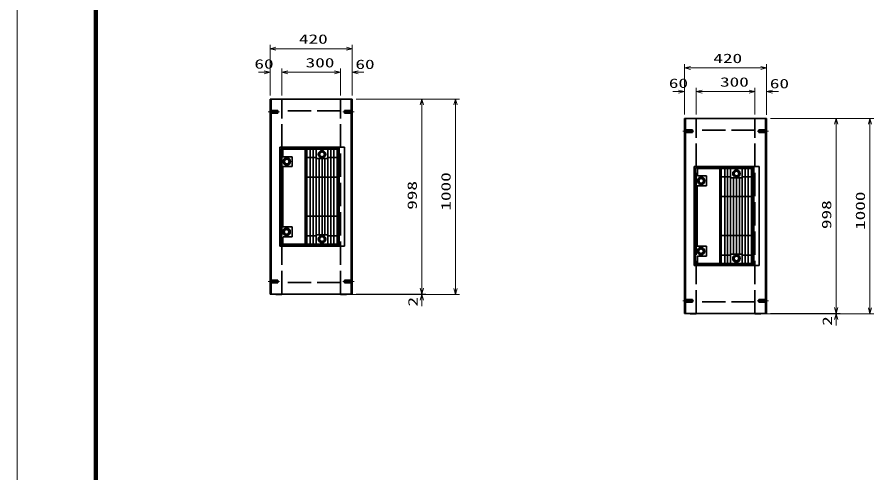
# Model space of a CAD drawing. Units: millimetres on the paper. Extents: x 20 to 861, y 20 to 614.
# Drawn here: x 20.1 to 239.2, y 317.1 to 433.8 of the extents above; entities that cross this region are included whole.
import ezdxf
from ezdxf.enums import TextEntityAlignment as Align

# ---------------------------------------------------------------- set-up
doc = ezdxf.new("R2010")
doc.units = ezdxf.units.MM
doc.linetypes.add('CHAIN', pattern=[18.5, 12, -1.5, 3.5, -1.5])
doc.linetypes.add('DASHED', pattern=[7.5, 6, -1.5])
for name, color, linetype, lineweight in [('D-BMK（構造物基準線）', 2, 'CHAIN', 18), ('D-STR-DIM（寸法）', 7, 'Continuous', 13), ('D-STR（構造物）', 1, 'Continuous', 35), ('D-TTL-LINE（区切線）', 1, 'Continuous', 35), ('D-TTL（外枠）', 2, 'Continuous', 140)]:
    doc.layers.add(name, color=color, linetype=linetype, lineweight=lineweight)
doc.styles.add('ＭＳ ゴシック', font='')
doc.styles.get('ＭＳ ゴシック').set_extended_font_data('MS Gothic')

# ---------------------------------------------------------------- blocks, each defined once
blk = doc.blocks.new('_Open30@@SfigorgFlag@@4')
at = {"color": 7, "linetype": 'Continuous', "lineweight": 13}
for p, q in [((-1, 0.2679), (0, 0)), ((0, 0), (-1, -0.2679)), ((0, 0), (-1, 0))]:
    blk.add_line(p, q, dxfattribs=at)

msp = doc.modelspace()

# ---------------------------------------------------------------- linework, layer by layer
at = {"layer": 'D-BMK（構造物基準線）'}
for p, q in [((84.341, 409.51), (87.191, 409.51)), ((106.265, 409.51), (103.416, 409.51)), ((190.335, 404.569), (193.184, 404.569)), ((212.259, 404.569), (209.409, 404.569)), ((84.341, 366.11), (87.191, 366.11)), ((106.265, 366.11), (103.416, 366.11)), ((190.335, 361.169), (193.184, 361.169)), ((212.259, 361.169), (209.409, 361.169))]:
    msp.add_line(p, q, dxfattribs=at)
at = {"layer": 'D-STR-DIM（寸法）'}
for p, q in [((84.803, 420.657), (84.803, 426.707)), ((86.303, 425.707), (104.303, 425.707)), ((105.803, 420.687), (105.803, 426.707)), ((190.797, 415.716), (190.797, 421.766)), ((192.297, 420.766), (210.297, 420.766)), ((211.797, 415.746), (211.797, 421.766)), ((83.303, 419.657), (81.803, 419.657)), ((84.803, 413.76), (84.803, 420.657)), ((87.803, 413.76), (87.803, 420.657)), ((87.803, 413.812), (87.803, 420.657)), ((89.303, 419.657), (101.303, 419.657)), ((89.303, 419.657), (90.803, 419.657)), ((101.303, 419.657), (99.803, 419.657)), ((102.803, 413.76), (102.803, 420.657)), ((102.803, 413.76), (102.803, 420.657)), ((105.803, 413.73), (105.803, 420.657)), ((107.303, 419.657), (108.803, 419.657)), ((189.297, 414.716), (187.797, 414.716)), ((190.797, 408.819), (190.797, 415.716)), ((193.797, 408.819), (193.797, 415.716)), ((193.797, 408.871), (193.797, 415.716)), ((195.297, 414.716), (207.297, 414.716)), ((195.297, 414.716), (196.797, 414.716)), ((207.297, 414.716), (205.797, 414.716)), ((208.797, 408.819), (208.797, 415.716)), ((208.797, 408.819), (208.797, 415.716)), ((211.797, 408.789), (211.797, 415.716)), ((213.297, 414.716), (214.797, 414.716)), ((106.803, 412.791), (124.592, 412.791)), ((124.592, 412.791), (133.232, 412.791)), ((123.592, 364.391), (123.592, 411.291)), ((132.232, 364.291), (132.232, 411.291)), ((212.797, 407.849), (230.586, 407.849)), ((230.586, 407.849), (239.226, 407.849)), ((229.586, 359.449), (229.586, 406.349)), ((238.226, 359.349), (238.226, 406.349)), ((123.592, 364.391), (123.592, 365.891)), ((105.553, 362.791), (124.592, 362.791)), ((106.803, 362.891), (124.592, 362.891)), ((106.803, 362.891), (124.592, 362.891)), ((122.155, 362.791), (133.232, 362.791)), ((123.592, 361.291), (123.592, 359.791)), ((229.586, 359.449), (229.586, 360.949)), ((211.547, 357.849), (230.586, 357.849)), ((212.797, 357.949), (230.586, 357.949)), ((212.797, 357.949), (230.586, 357.949)), ((228.149, 357.849), (239.226, 357.849)), ((229.586, 356.349), (229.586, 354.849))]:
    msp.add_line(p, q, dxfattribs=at)
at = {"layer": 'D-STR（構造物）'}
for p, q in [((84.803, 362.86), (84.803, 412.76)), ((105.803, 412.76), (84.803, 412.76)), ((85.053, 362.86), (85.053, 412.76)), ((105.553, 362.86), (105.553, 412.76)), ((105.803, 362.86), (105.803, 412.76)), ((84.803, 409.86), (86.803, 409.86)), ((86.803, 409.16), (86.803, 409.86)), ((105.803, 409.86), (103.803, 409.86)), ((103.803, 409.16), (103.803, 409.86)), ((84.803, 409.16), (86.803, 409.16)), ((105.803, 409.16), (103.803, 409.16)), ((190.797, 357.919), (190.797, 407.819)), ((211.797, 407.819), (190.797, 407.819)), ((191.047, 357.919), (191.047, 407.819)), ((211.547, 357.919), (211.547, 407.819)), ((211.797, 357.919), (211.797, 407.819)), ((190.797, 404.919), (192.797, 404.919)), ((190.797, 404.219), (192.797, 404.219)), ((192.797, 404.219), (192.797, 404.919)), ((211.797, 404.919), (209.797, 404.919)), ((209.797, 404.219), (209.797, 404.919)), ((211.797, 404.219), (209.797, 404.219)), ((87.303, 400.485), (87.303, 375.135)), ((103.303, 400.485), (87.303, 400.485)), ((87.603, 400.185), (87.603, 375.435)), ((93.803, 400.185), (87.603, 400.185)), ((88.083, 398.06), (88.083, 399.985)), ((93.803, 399.985), (88.083, 399.985)), ((93.803, 400.485), (93.803, 375.135)), ((103.853, 400.485), (93.803, 400.485)), ((94.103, 400.485), (94.103, 375.135)), ((102.053, 400.185), (94.103, 400.185)), ((94.203, 399.985), (94.203, 375.635)), ((101.953, 399.985), (94.203, 399.985)), ((95.078, 399.985), (95.078, 375.635)), ((95.828, 375.635), (95.828, 399.985)), ((96.578, 399.985), (96.578, 375.635)), ((97.386, 398.66), (97.732, 399.26)), ((97.732, 399.26), (98.425, 399.26)), ((98.425, 399.26), (98.771, 398.66)), ((99.578, 399.985), (99.578, 375.635)), ((100.328, 375.635), (100.328, 399.985)), ((101.078, 399.985), (101.078, 375.635)), ((101.953, 375.635), (101.953, 399.985)), ((102.053, 375.435), (102.053, 400.485)), ((102.353, 400.485), (102.353, 375.135)), ((102.503, 375.135), (102.503, 400.485)), ((103.853, 375.135), (103.853, 400.485)), ((90.433, 398.06), (88.083, 398.06)), ((88.727, 397.41), (88.381, 396.81)), ((88.381, 396.81), (88.727, 396.21)), ((89.42, 397.41), (88.727, 397.41)), ((89.766, 396.81), (89.42, 397.41)), ((89.42, 396.21), (89.766, 396.81)), ((90.433, 395.56), (90.433, 398.06)), ((94.203, 397.81), (96.578, 397.81)), ((96.578, 397.56), (99.578, 397.56)), ((97.328, 397.56), (97.328, 378.06)), ((97.732, 398.06), (97.386, 398.66)), ((98.425, 398.06), (97.732, 398.06)), ((98.078, 378.06), (98.078, 397.56)), ((98.771, 398.66), (98.425, 398.06)), ((98.828, 397.56), (98.828, 378.06)), ((99.578, 397.81), (101.953, 397.81)), ((88.028, 380.06), (88.028, 395.56)), ((88.028, 395.56), (90.433, 395.56)), ((88.727, 396.21), (89.42, 396.21)), ((193.297, 395.544), (193.297, 370.194)), ((209.297, 395.544), (193.297, 395.544)), ((193.597, 395.244), (193.597, 370.494)), ((199.797, 395.244), (193.597, 395.244)), ((194.077, 393.119), (194.077, 395.044)), ((199.797, 395.044), (194.077, 395.044)), ((199.797, 395.544), (199.797, 370.194)), ((209.847, 395.544), (199.797, 395.544)), ((200.097, 395.544), (200.097, 370.194)), ((208.047, 395.244), (200.097, 395.244)), ((200.197, 395.044), (200.197, 370.694)), ((207.947, 395.044), (200.197, 395.044)), ((201.072, 395.044), (201.072, 370.694)), ((201.822, 370.694), (201.822, 395.044)), ((202.572, 395.044), (202.572, 370.694)), ((205.572, 395.044), (205.572, 370.694)), ((206.322, 370.694), (206.322, 395.044)), ((207.072, 395.044), (207.072, 370.694)), ((207.947, 370.694), (207.947, 395.044)), ((208.047, 370.494), (208.047, 395.544)), ((208.347, 395.544), (208.347, 370.194)), ((208.497, 370.194), (208.497, 395.544)), ((209.847, 370.194), (209.847, 395.544)), ((101.953, 392.81), (94.203, 392.81)), ((196.427, 393.119), (194.077, 393.119)), ((194.72, 392.469), (194.374, 391.869)), ((195.413, 392.469), (194.72, 392.469)), ((195.76, 391.869), (195.413, 392.469)), ((196.427, 390.619), (196.427, 393.119)), ((200.197, 392.869), (202.572, 392.869)), ((202.572, 392.619), (205.572, 392.619)), ((203.322, 392.619), (203.322, 373.119)), ((203.379, 393.719), (203.725, 394.319)), ((203.725, 393.119), (203.379, 393.719)), ((203.725, 394.319), (204.418, 394.319)), ((204.418, 393.119), (203.725, 393.119)), ((204.072, 373.119), (204.072, 392.619)), ((204.418, 394.319), (204.765, 393.719)), ((204.765, 393.719), (204.418, 393.119)), ((204.822, 392.619), (204.822, 373.119)), ((205.572, 392.869), (207.947, 392.869)), ((194.022, 375.119), (194.022, 390.619)), ((194.022, 390.619), (196.427, 390.619)), ((194.374, 391.869), (194.72, 391.269)), ((194.72, 391.269), (195.413, 391.269)), ((195.413, 391.269), (195.76, 391.869)), ((207.947, 387.869), (200.197, 387.869)), ((101.953, 382.81), (94.203, 382.81)), ((90.433, 380.06), (88.028, 380.06)), ((88.672, 379.41), (88.326, 378.81)), ((89.365, 379.41), (88.672, 379.41)), ((89.711, 378.81), (89.365, 379.41)), ((90.433, 377.56), (90.433, 380.06)), ((88.083, 375.635), (88.083, 377.56)), ((88.083, 377.56), (90.433, 377.56)), ((88.326, 378.81), (88.672, 378.21)), ((88.672, 378.21), (89.365, 378.21)), ((89.365, 378.21), (89.711, 378.81)), ((96.578, 377.81), (94.203, 377.81)), ((99.578, 378.06), (96.578, 378.06)), ((97.732, 377.56), (97.386, 376.96)), ((97.386, 376.96), (97.732, 376.36)), ((98.425, 377.56), (97.732, 377.56)), ((98.771, 376.96), (98.425, 377.56)), ((98.425, 376.36), (98.771, 376.96)), ((101.953, 377.81), (99.578, 377.81)), ((207.947, 377.869), (200.197, 377.869)), ((87.303, 375.135), (103.303, 375.135)), ((87.603, 375.435), (93.803, 375.435)), ((88.083, 375.635), (93.803, 375.635)), ((93.803, 375.135), (103.853, 375.135)), ((102.053, 375.435), (94.103, 375.435)), ((94.203, 375.635), (101.953, 375.635)), ((97.732, 376.36), (98.425, 376.36)), ((196.427, 375.119), (194.022, 375.119)), ((196.427, 372.619), (196.427, 375.119)), ((194.077, 370.694), (194.077, 372.619)), ((194.077, 372.619), (196.427, 372.619)), ((194.665, 374.469), (194.319, 373.869)), ((194.319, 373.869), (194.665, 373.269)), ((195.358, 374.469), (194.665, 374.469)), ((194.665, 373.269), (195.358, 373.269)), ((195.705, 373.869), (195.358, 374.469)), ((195.358, 373.269), (195.705, 373.869)), ((202.572, 372.869), (200.197, 372.869)), ((205.572, 373.119), (202.572, 373.119)), ((203.725, 372.619), (203.379, 372.019)), ((204.418, 372.619), (203.725, 372.619)), ((204.765, 372.019), (204.418, 372.619)), ((207.947, 372.869), (205.572, 372.869)), ((193.597, 370.494), (199.797, 370.494)), ((194.077, 370.694), (199.797, 370.694)), ((208.047, 370.494), (200.097, 370.494)), ((200.197, 370.694), (207.947, 370.694)), ((203.379, 372.019), (203.725, 371.419)), ((203.725, 371.419), (204.418, 371.419)), ((204.418, 371.419), (204.765, 372.019)), ((193.297, 370.194), (209.297, 370.194)), ((199.797, 370.194), (209.847, 370.194)), ((84.803, 366.46), (86.803, 366.46)), ((86.803, 366.46), (86.803, 365.76)), ((105.803, 366.46), (103.803, 366.46)), ((103.803, 366.46), (103.803, 365.76)), ((84.803, 365.76), (86.803, 365.76)), ((105.803, 365.76), (103.803, 365.76)), ((105.803, 362.86), (84.803, 362.86)), ((86.303, 362.76), (86.203, 362.86)), ((87.803, 362.76), (86.303, 362.76)), ((87.803, 362.76), (87.903, 362.86)), ((102.803, 362.76), (102.703, 362.86)), ((102.803, 362.76), (104.303, 362.76)), ((104.303, 362.76), (104.403, 362.86)), ((190.797, 361.519), (192.797, 361.519)), ((190.797, 360.819), (192.797, 360.819)), ((192.797, 361.519), (192.797, 360.819)), ((211.797, 361.519), (209.797, 361.519)), ((209.797, 361.519), (209.797, 360.819)), ((211.797, 360.819), (209.797, 360.819)), ((211.797, 357.919), (190.797, 357.919)), ((192.297, 357.819), (192.197, 357.919)), ((193.797, 357.819), (192.297, 357.819)), ((193.797, 357.819), (193.897, 357.919)), ((208.797, 357.819), (208.697, 357.919)), ((208.797, 357.819), (210.297, 357.819)), ((210.297, 357.819), (210.397, 357.919))]:
    msp.add_line(p, q, dxfattribs=at)
at = {"layer": 'D-STR（構造物）', "linetype": 'DASHED'}
for p, q in [((87.803, 362.86), (87.803, 412.76)), ((102.803, 362.86), (102.803, 412.76)), ((102.803, 409.76), (87.903, 409.76)), ((193.797, 357.919), (193.797, 407.819)), ((208.797, 357.919), (208.797, 407.819)), ((208.797, 404.819), (193.897, 404.819)), ((102.803, 365.86), (87.903, 365.86)), ((208.797, 360.919), (193.897, 360.919))]:
    msp.add_line(p, q, dxfattribs=at)
at = {"layer": 'D-STR（構造物）'}
for centre, radius in [((98.078, 398.66), 0.95), ((98.078, 398.66), 0.6), ((89.073, 396.81), 0.95), ((89.073, 396.81), 0.6), ((204.072, 393.719), 0.95), ((195.067, 391.869), 0.95), ((195.067, 391.869), 0.6), ((204.072, 393.719), 0.6), ((89.018, 378.81), 0.95), ((89.018, 378.81), 0.6), ((98.078, 376.96), 0.95), ((98.078, 376.96), 0.6), ((195.012, 373.869), 0.95), ((195.012, 373.869), 0.6), ((204.072, 372.019), 0.95), ((204.072, 372.019), 0.6)]:
    msp.add_circle(centre, radius, dxfattribs=at)
at = {"layer": 'D-TTL-LINE（区切線）', "color": 7, "lineweight": 18}
msp.add_line((20.1, 614.11), (20.1, 20.11), dxfattribs=at)
at = {"layer": 'D-TTL（外枠）'}
msp.add_line((40.2, 594.01), (40.2, 40.21), dxfattribs=at)

# ---------------------------------------------------------------- block references
at = {"layer": 'D-STR-DIM（寸法）', "xscale": 1.5, "yscale": 1.5}
for p, rotation in [((84.803, 425.707), 180), ((190.797, 420.766), 180), ((87.803, 419.657), 180), ((87.803, 419.657), 180), ((105.803, 419.657), 180), ((193.797, 414.716), 180), ((193.797, 414.716), 180), ((211.797, 414.716), 180), ((123.592, 412.791), 90), ((132.232, 412.791), 90), ((229.586, 407.849), 90), ((238.226, 407.849), 90), ((123.592, 362.891), 270), ((123.592, 362.891), 270), ((132.232, 362.791), 270), ((123.592, 362.791), 90), ((229.586, 357.949), 270), ((229.586, 357.949), 270), ((229.586, 357.849), 90), ((238.226, 357.849), 270)]:
    msp.add_blockref('_Open30@@SfigorgFlag@@4', p, dxfattribs=dict(at, rotation=rotation))
for p in [(105.803, 425.707), (211.797, 420.766), (84.803, 419.657), (102.803, 419.657), (102.803, 419.657), (190.797, 414.716), (208.797, 414.716), (208.797, 414.716)]:
    msp.add_blockref('_Open30@@SfigorgFlag@@4', p, dxfattribs=at)

# ---------------------------------------------------------------- texts
at = {"layer": 'D-STR-DIM（寸法）', "style": 'ＭＳ ゴシック', "width": 1.5}
for s, p in [('420', (92.178, 426.245)), ('60', (80.789, 419.875)), ('300', (93.886, 420.194)), ('420', (198.172, 421.303)), ('60', (106.623, 419.781)), ('60', (186.782, 414.934)), ('300', (199.88, 415.253)), ('60', (212.616, 414.84))]:
    msp.add_text(s, height=2.405, dxfattribs=at).set_placement(p, align=Align.BOTTOM_LEFT)
for s, p in [('1000', (131.694, 384.249)), ('998', (123.054, 384.466)), ('1000', (237.688, 379.308)), ('998', (229.048, 379.524)), ('2', (123.23, 359.702)), ('2', (229.223, 354.761))]:
    msp.add_text(s, height=2.405, rotation=90, dxfattribs=at).set_placement(p, align=Align.BOTTOM_LEFT)

doc.saveas('drawing.dxf')
